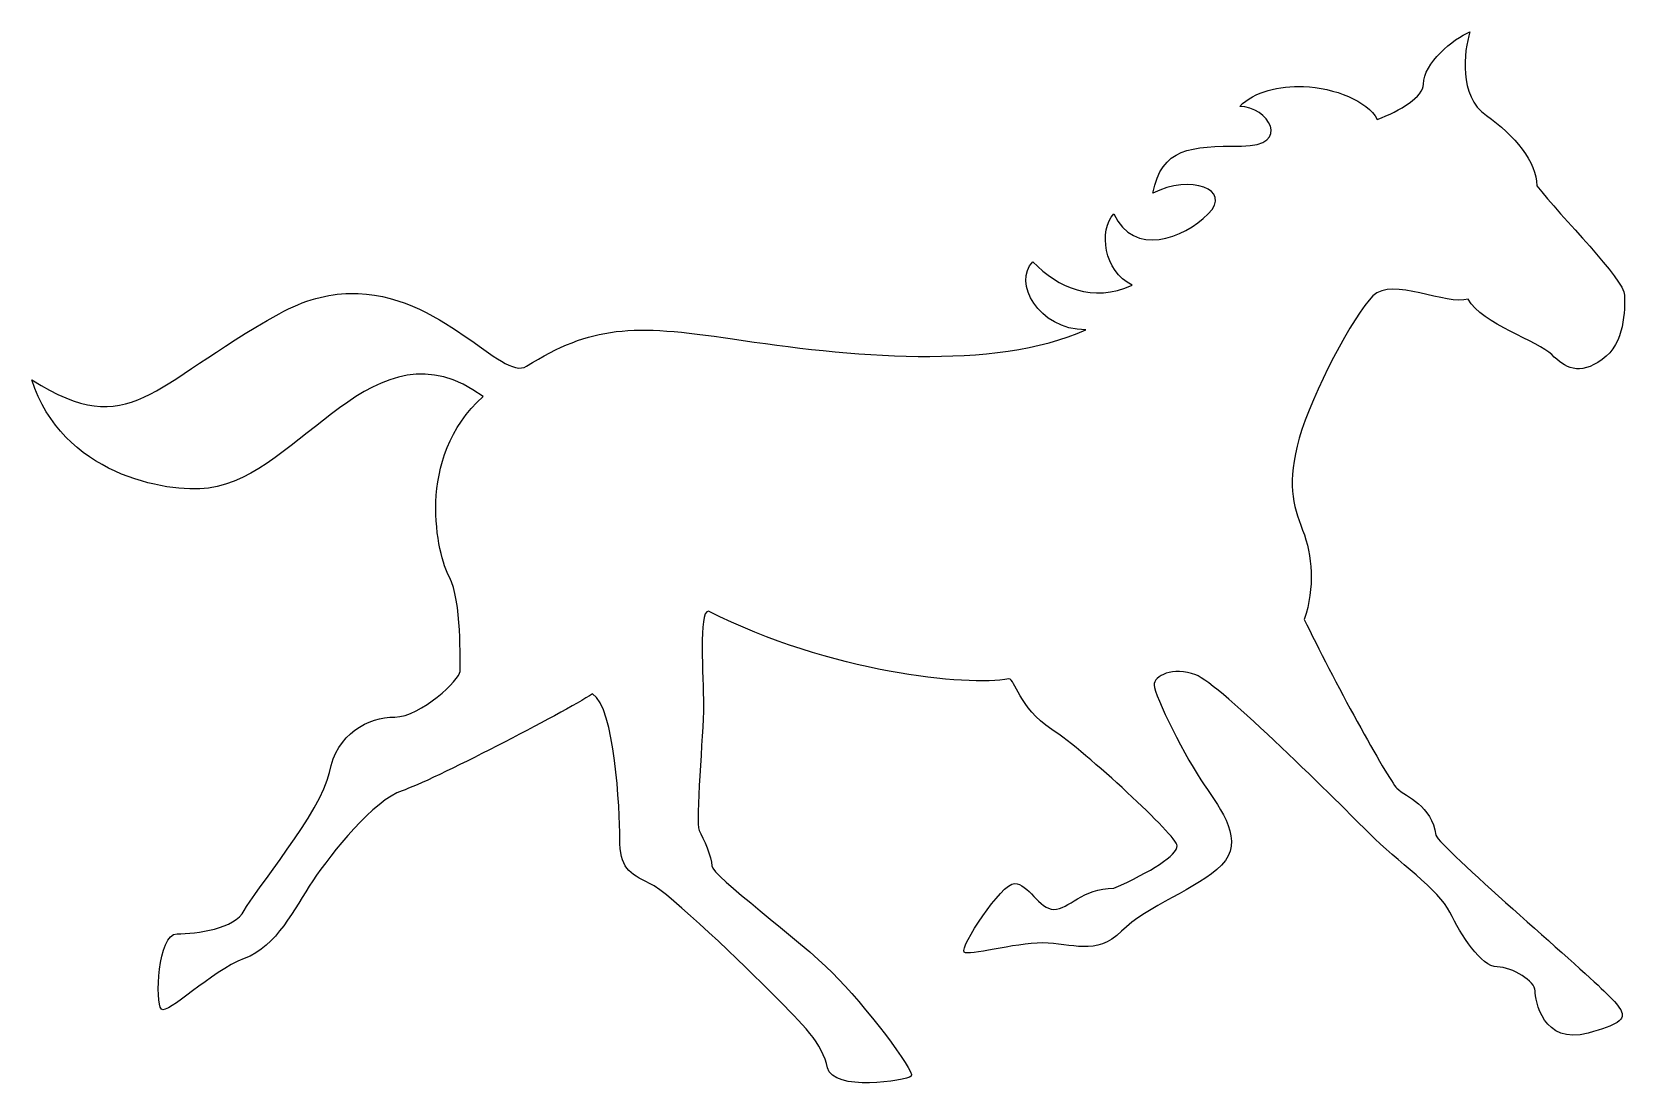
# Model space of a CAD drawing. Header units: centimetres. Extents: x -5.7 to 5.7, y -3.8 to 3.8.
import ezdxf

# ---------------------------------------------------------------- set-up
doc = ezdxf.new("R2010")
doc.units = ezdxf.units.CM
doc.header["$MEASUREMENT"] = 0
doc.layers.add('Layer 1', color=7, linetype='Continuous')

msp = doc.modelspace()

# ---------------------------------------------------------------- linework, layer by layer
at = {"layer": 'Layer 1'}
msp.add_open_spline([(4.36078, -1.99547), (4.33086, -1.77595), (4.14983, -1.72554), (4.08138, -1.65712), (4.08138, -1.65712), (4.01293, -1.58875), (3.61196, -0.85509), (3.41614, -0.44546), (3.41614, -0.44546), (3.49311, -0.21361), (3.47554, 0.01161), (3.40429, 0.19597), (3.40429, 0.19597), (3.33304, 0.38031), (3.29166, 0.53432), (3.38058, 0.8555), (3.38058, 0.8555), (3.46937, 1.17578), (3.77256, 1.74024), (3.9094, 1.87711), (3.9094, 1.87711), (4.04574, 2.0135), (4.44351, 1.8058), (4.59218, 1.85335), (4.59218, 1.85335), (4.69338, 1.6747), (5.09732, 1.55022), (5.19231, 1.4552), (5.19231, 1.4552), (5.28735, 1.36011), (5.3881, 1.30074), (5.55439, 1.41953), (5.55439, 1.41953), (5.72071, 1.53828), (5.71497, 1.7759), (5.71497, 1.88282), (5.71497, 1.88282), (5.71497, 1.98976), (5.25743, 2.44728), (5.08497, 2.66683), (5.08497, 2.66683), (5.08497, 2.83881), (4.92479, 3.02891), (4.72286, 3.1715), (4.72286, 3.1715), (4.5209, 3.314), (4.56228, 3.62902), (4.60409, 3.77158), (4.60409, 3.77158), (4.48529, 3.72406), (4.27148, 3.54592), (4.27148, 3.39762), (4.27148, 3.39762), (4.27148, 3.30499), (4.10564, 3.20566), (3.9403, 3.14394), (3.9403, 3.14394), (3.86542, 3.2775), (3.63836, 3.36971), (3.41026, 3.37913), (3.41026, 3.37913), (3.2359, 3.3863), (3.06096, 3.34513), (2.9529, 3.23708), (2.9529, 3.23708), (3.15483, 3.23708), (3.33303, 2.95194), (2.96473, 2.95194), (2.96473, 2.95194), (2.59651, 2.95194), (2.39455, 2.94011), (2.32902, 2.61362), (2.32902, 2.61362), (2.59651, 2.74999), (2.90539, 2.64309), (2.72717, 2.46495), (2.72717, 2.46495), (2.54903, 2.28678), (2.19266, 2.15608), (2.05007, 2.46495), (2.05007, 2.46495), (1.93749, 2.35232), (1.97882, 2.04916), (2.18075, 1.95412), (2.18075, 1.95412), (1.89566, 1.82347), (1.65235, 1.93605), (1.46802, 2.12041), (1.46802, 2.12041), (1.32541, 1.97785), (1.50363, 1.63336), (1.84812, 1.63336), (1.84812, 1.63336), (1.19476, 1.33642), (0.13754, 1.44328), (-0.68831, 1.56825), (-0.68831, 1.56825), (-1.41054, 1.6771), (-1.69608, 1.66329), (-2.16606, 1.37203), (-2.16606, 1.37203), (-2.33926, 1.25709), (-2.77968, 1.90929), (-3.4336, 1.89434), (-3.4336, 1.89434), (-3.5906, 1.89077), (-3.75994, 1.8487), (-3.94081, 1.74834), (-3.94081, 1.74834), (-4.8754, 1.22945), (-5.00227, 0.8294), (-5.715, 1.27319), (-5.715, 1.27319), (-5.5031, 0.60178), (-4.75803, 0.45732), (-4.44775, 0.49677), (-4.44775, 0.49677), (-3.78251, 0.58178), (-3.26125, 1.73126), (-2.47679, 1.15392), (-2.47679, 1.15392), (-2.97238, 0.71532), (-2.80321, 0.00883), (-2.71912, -0.14235), (-2.71912, -0.14235), (-2.63027, -0.3029), (-2.64213, -0.76624), (-2.64213, -0.81987), (-2.64213, -0.81987), (-2.64213, -0.87313), (-2.92156, -1.14637), (-3.11158, -1.14637), (-3.11158, -1.14637), (-3.30166, -1.14637), (-3.5269, -1.26514), (-3.58058, -1.54404), (-3.58058, -1.54404), (-3.63429, -1.82349), (-4.12702, -2.4055), (-4.19214, -2.53617), (-4.19214, -2.53617), (-4.2577, -2.66682), (-4.53094, -2.70251), (-4.67347, -2.70251), (-4.67347, -2.70251), (-4.816, -2.70251), (-4.83074, -3.1985), (-4.78608, -3.24324), (-4.78608, -3.24324), (-4.74189, -3.28745), (-4.42971, -2.96955), (-4.19214, -2.88068), (-4.19214, -2.88068), (-3.95454, -2.79183), (-3.83577, -2.52431), (-3.69935, -2.32238), (-3.69935, -2.32238), (-3.56301, -2.12042), (-3.25985, -1.7403), (-3.05789, -1.67521), (-3.05789, -1.67521), (-2.85596, -1.60962), (-1.89991, -1.11638), (-1.69177, -0.98002), (-1.69177, -0.98002), (-1.53119, -1.07508), (-1.49603, -1.81158), (-1.49603, -2.01928), (-1.49603, -2.01928), (-1.49603, -2.22735), (-1.43047, -2.26913), (-1.28222, -2.3404), (-1.28222, -2.3404), (-1.13347, -2.41168), (-0.59322, -2.9401), (-0.38795, -3.14492), (-0.38795, -3.14492), (-0.18314, -3.34965), (-0.0406, -3.49219), (-0.00494, -3.66469), (-0.00494, -3.66469), (0.01284, -3.75079), (0.15418, -3.77388), (0.29536, -3.77137), (0.29536, -3.77137), (0.43702, -3.76883), (0.57849, -3.74049), (0.59468, -3.72406), (0.59468, -3.72406), (0.62749, -3.69136), (0.25638, -3.20709), (0.03067, -2.98188), (0.03067, -2.98188), (-0.19502, -2.75571), (-0.8365, -2.28058), (-0.8365, -2.21546), (-0.8365, -2.21546), (-0.8365, -2.15037), (-0.89587, -2.01927), (-0.92582, -1.9603), (-0.92582, -1.9603), (-0.95529, -1.9004), (-0.89587, -1.2713), (-0.89587, -1.06315), (-0.89587, -1.06315), (-0.89587, -0.85506), (-0.93151, -0.38605), (-0.86023, -0.38605), (-0.86023, -0.38605), (0.01882, -0.83129), (0.9986, -0.9263), (1.29604, -0.8731), (1.29604, -0.8731), (1.34361, -0.8731), (1.36115, -1.07506), (1.60491, -1.23518), (1.60491, -1.23518), (1.84819, -1.39576), (2.50439, -2.0016), (2.50439, -2.07005), (2.50439, -2.07005), (2.50439, -2.13802), (2.31767, -2.25685), (2.05013, -2.37559), (2.05013, -2.37559), (1.82447, -2.37559), (1.72371, -2.52717), (1.61963, -2.52717), (1.61963, -2.52717), (1.51557, -2.52717), (1.43244, -2.34037), (1.3374, -2.34037), (1.3374, -2.34037), (1.24234, -2.34037), (0.94254, -2.80037), (0.97487, -2.83313), (0.97487, -2.83313), (1.00763, -2.86586), (1.33124, -2.76804), (1.53936, -2.76804), (1.53936, -2.76804), (1.74748, -2.76804), (1.92234, -2.86586), (2.10388, -2.68443), (2.10388, -2.68443), (2.28488, -2.50343), (2.65316, -2.37886), (2.82228, -2.20926), (2.82228, -2.20926), (2.99148, -2.04011), (2.82228, -1.81154), (2.69777, -1.63331), (2.69777, -1.63331), (2.57286, -1.45514), (2.3381, -0.98614), (2.3381, -0.91772), (2.3381, -0.91772), (2.3381, -0.84933), (2.47164, -0.78376), (2.63795, -0.84361), (2.63795, -0.84361), (2.80424, -0.90256), (3.68948, -1.7878), (3.8857, -1.98404), (3.8857, -1.98404), (4.08144, -2.17975), (4.3846, -2.38793), (4.46162, -2.548), (4.46162, -2.548), (4.53859, -2.70813), (4.68731, -2.94003), (4.79994, -2.94003), (4.79994, -2.94003), (4.91302, -2.94003), (5.07363, -3.04692), (5.07363, -3.11201), (5.07363, -3.11201), (5.07363, -3.17757), (5.12684, -3.50452), (5.45373, -3.41512), (5.45373, -3.41512), (5.5588, -3.38639), (5.62576, -3.36263), (5.66254, -3.33784), (5.66254, -3.33784), (5.74001, -3.28564), (5.68336, -3.22899), (5.56639, -3.11202), (5.56639, -3.11202), (5.39385, -2.94012), (4.39597, -2.08482), (4.36078, -1.99547)], degree=3, knots=[0, 0, 0, 0, 0.01351351, 0.01351351, 0.01351351, 0.01351351, 0.02702703, 0.02702703, 0.02702703, 0.02702703, 0.04054054, 0.04054054, 0.04054054, 0.04054054, 0.05405405, 0.05405405, 0.05405405, 0.05405405, 0.06756757, 0.06756757, 0.06756757, 0.06756757, 0.08108108, 0.08108108, 0.08108108, 0.08108108, 0.09459459, 0.09459459, 0.09459459, 0.09459459, 0.10810811, 0.10810811, 0.10810811, 0.10810811, 0.12162162, 0.12162162, 0.12162162, 0.12162162, 0.13513514, 0.13513514, 0.13513514, 0.13513514, 0.14864865, 0.14864865, 0.14864865, 0.14864865, 0.16216216, 0.16216216, 0.16216216, 0.16216216, 0.17567568, 0.17567568, 0.17567568, 0.17567568, 0.18918919, 0.18918919, 0.18918919, 0.18918919, 0.2027027, 0.2027027, 0.2027027, 0.2027027, 0.21621622, 0.21621622, 0.21621622, 0.21621622, 0.22972973, 0.22972973, 0.22972973, 0.22972973, 0.24324324, 0.24324324, 0.24324324, 0.24324324, 0.25675676, 0.25675676, 0.25675676, 0.25675676, 0.27027027, 0.27027027, 0.27027027, 0.27027027, 0.28378378, 0.28378378, 0.28378378, 0.28378378, 0.2972973, 0.2972973, 0.2972973, 0.2972973, 0.31081081, 0.31081081, 0.31081081, 0.31081081, 0.32432432, 0.32432432, 0.32432432, 0.32432432, 0.33783784, 0.33783784, 0.33783784, 0.33783784, 0.35135135, 0.35135135, 0.35135135, 0.35135135, 0.36486486, 0.36486486, 0.36486486, 0.36486486, 0.37837838, 0.37837838, 0.37837838, 0.37837838, 0.39189189, 0.39189189, 0.39189189, 0.39189189, 0.40540541, 0.40540541, 0.40540541, 0.40540541, 0.41891892, 0.41891892, 0.41891892, 0.41891892, 0.43243243, 0.43243243, 0.43243243, 0.43243243, 0.44594595, 0.44594595, 0.44594595, 0.44594595, 0.45945946, 0.45945946, 0.45945946, 0.45945946, 0.47297297, 0.47297297, 0.47297297, 0.47297297, 0.48648649, 0.48648649, 0.48648649, 0.48648649, 0.5, 0.5, 0.5, 0.5, 0.51351351, 0.51351351, 0.51351351, 0.51351351, 0.52702703, 0.52702703, 0.52702703, 0.52702703, 0.54054054, 0.54054054, 0.54054054, 0.54054054, 0.55405405, 0.55405405, 0.55405405, 0.55405405, 0.56756757, 0.56756757, 0.56756757, 0.56756757, 0.58108108, 0.58108108, 0.58108108, 0.58108108, 0.59459459, 0.59459459, 0.59459459, 0.59459459, 0.60810811, 0.60810811, 0.60810811, 0.60810811, 0.62162162, 0.62162162, 0.62162162, 0.62162162, 0.63513514, 0.63513514, 0.63513514, 0.63513514, 0.64864865, 0.64864865, 0.64864865, 0.64864865, 0.66216216, 0.66216216, 0.66216216, 0.66216216, 0.67567568, 0.67567568, 0.67567568, 0.67567568, 0.68918919, 0.68918919, 0.68918919, 0.68918919, 0.7027027, 0.7027027, 0.7027027, 0.7027027, 0.71621622, 0.71621622, 0.71621622, 0.71621622, 0.72972973, 0.72972973, 0.72972973, 0.72972973, 0.74324324, 0.74324324, 0.74324324, 0.74324324, 0.75675676, 0.75675676, 0.75675676, 0.75675676, 0.77027027, 0.77027027, 0.77027027, 0.77027027, 0.78378378, 0.78378378, 0.78378378, 0.78378378, 0.7972973, 0.7972973, 0.7972973, 0.7972973, 0.81081081, 0.81081081, 0.81081081, 0.81081081, 0.82432432, 0.82432432, 0.82432432, 0.82432432, 0.83783784, 0.83783784, 0.83783784, 0.83783784, 0.85135135, 0.85135135, 0.85135135, 0.85135135, 0.86486486, 0.86486486, 0.86486486, 0.86486486, 0.87837838, 0.87837838, 0.87837838, 0.87837838, 0.89189189, 0.89189189, 0.89189189, 0.89189189, 0.90540541, 0.90540541, 0.90540541, 0.90540541, 0.91891892, 0.91891892, 0.91891892, 0.91891892, 0.93243243, 0.93243243, 0.93243243, 0.93243243, 0.94594595, 0.94594595, 0.94594595, 0.94594595, 0.95945946, 0.95945946, 0.95945946, 0.95945946, 0.97297297, 0.97297297, 0.97297297, 0.97297297, 1, 1, 1, 1], dxfattribs=at)

doc.saveas('drawing.dxf')
